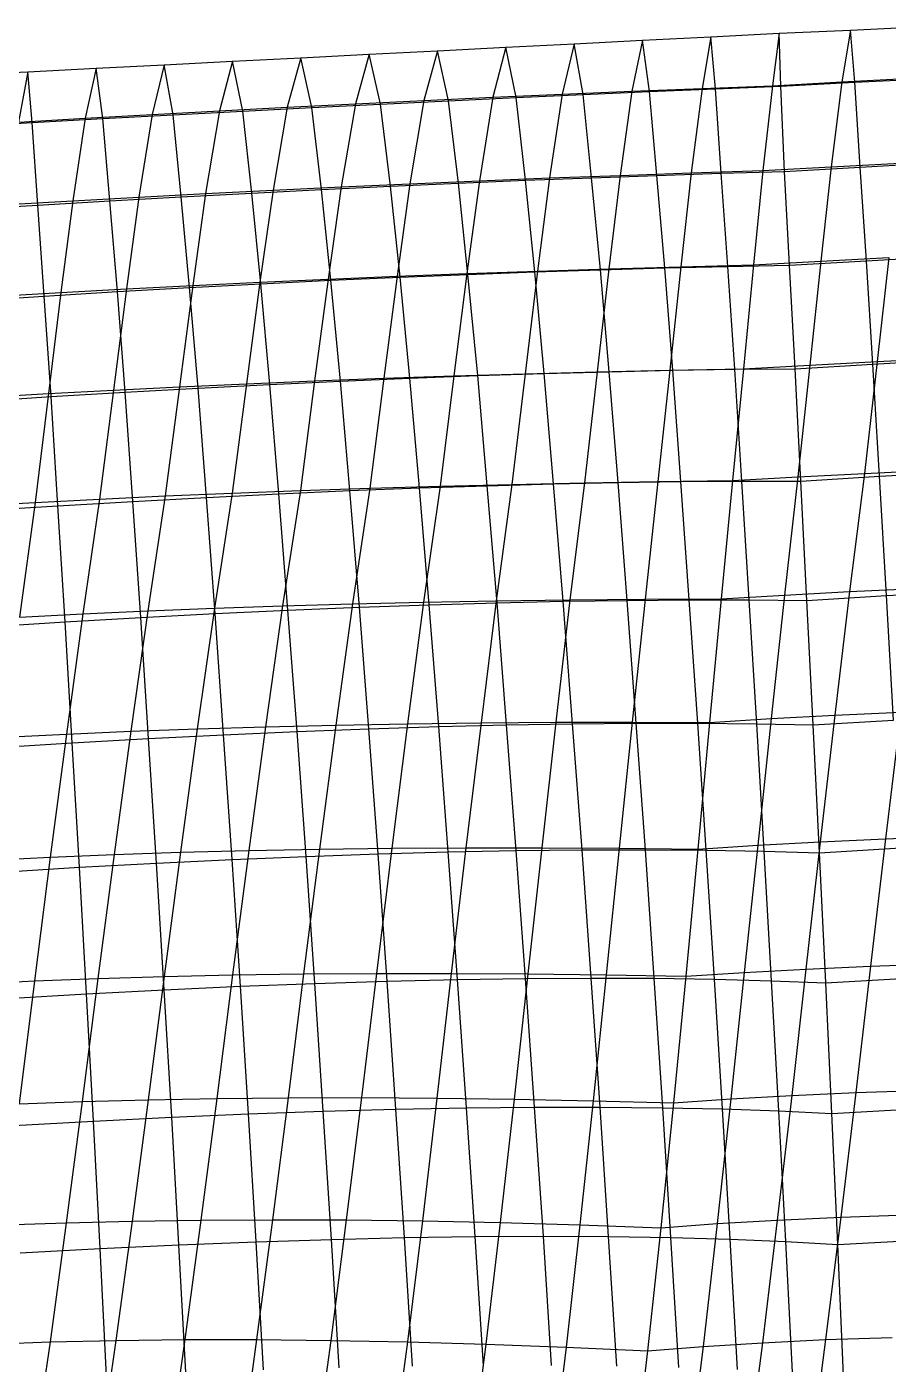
# Model space of a CAD drawing. Extents: x -429 to 429, y -1 to 209.
# Drawn here: x -286.93 to -267.84, y 173.99 to 203.62 of the extents above; entities that cross this region are included whole.
import ezdxf

# ---------------------------------------------------------------- set-up
doc = ezdxf.new("R2010")
doc.units = 0

msp = doc.modelspace()

# ---------------------------------------------------------------- linework, layer by layer
at = {"layer": 'default', "color": 5, "linetype": 'CONTINUOUS'}
for p, q in [((-270.256, 203.47, 75.144), (-268.67, 203.542, 74.194)), ((-268.67, 203.542, 74.194), (-268.862, 202.394, 73.97)), ((-268.67, 203.542, 74.194), (-267.084, 203.615, 73.244)), ((-276.31, 203.16, 79.182), (-274.797, 203.237, 78.172)), ((-274.797, 203.237, 78.172), (-275.061, 202.121, 77.846)), ((-274.797, 203.237, 78.172), (-273.283, 203.315, 77.163)), ((-273.283, 203.315, 77.163), (-273.516, 202.186, 76.883)), ((-273.283, 203.315, 77.163), (-271.77, 203.392, 76.154)), ((-271.77, 203.392, 76.154), (-271.963, 202.25, 75.934)), ((-271.77, 203.392, 76.154), (-270.256, 203.47, 75.144)), ((-270.256, 203.47, 75.144), (-270.402, 202.31, 74.999)), ((-270.256, 203.47, 75.144), (-270.402, 202.31, 74.999)), ((-282.363, 202.85, 83.219), (-280.85, 202.927, 82.209)), ((-280.85, 202.927, 82.209), (-281.154, 201.832, 81.833)), ((-280.85, 202.927, 82.209), (-279.337, 203.005, 81.2)), ((-279.337, 203.005, 81.2), (-279.644, 201.908, 80.816)), ((-279.337, 203.005, 81.2), (-277.823, 203.082, 80.191)), ((-277.823, 203.082, 80.191), (-278.125, 201.981, 79.812)), ((-277.823, 203.082, 80.191), (-276.31, 203.16, 79.182)), ((-276.31, 203.16, 79.182), (-276.597, 202.052, 78.822)), ((-286.903, 202.618, 86.246), (-285.39, 202.695, 85.237)), ((-285.39, 202.695, 85.237), (-285.631, 201.589, 84.966)), ((-285.39, 202.695, 85.237), (-283.877, 202.773, 84.228)), ((-283.877, 202.773, 84.228), (-284.148, 201.672, 83.908)), ((-283.877, 202.773, 84.228), (-282.363, 202.85, 83.219)), ((-282.363, 202.85, 83.219), (-282.656, 201.753, 82.864)), ((-288.417, 202.54, 87.256), (-286.903, 202.618, 86.246)), ((-286.903, 202.618, 86.246), (-287.105, 201.503, 86.036)), ((-270.402, 202.31, 74.999), (-268.862, 202.394, 73.97)), ((-268.862, 202.394, 73.97), (-269.101, 200.513, 73.726)), ((-268.862, 202.394, 73.97), (-267.313, 202.476, 72.955)), ((-278.125, 201.981, 79.812), (-276.597, 202.052, 78.822)), ((-276.597, 202.052, 78.822), (-276.897, 200.204, 78.495)), ((-276.597, 202.052, 78.822), (-275.061, 202.121, 77.846)), ((-275.061, 202.121, 77.846), (-275.345, 200.266, 77.538)), ((-275.061, 202.121, 77.846), (-273.516, 202.186, 76.883)), ((-273.516, 202.186, 76.883), (-273.78, 200.323, 76.604)), ((-273.516, 202.186, 76.883), (-271.963, 202.25, 75.934)), ((-271.963, 202.25, 75.934), (-272.202, 200.377, 75.692)), ((-271.963, 202.25, 75.934), (-270.402, 202.31, 74.999)), ((-270.402, 202.31, 74.999), (-270.612, 200.428, 74.803)), ((-270.402, 202.31, 74.999), (-270.612, 200.428, 74.803)), ((-284.148, 201.672, 83.908), (-282.656, 201.753, 82.864)), ((-282.656, 201.753, 82.864), (-282.963, 199.923, 82.545)), ((-282.656, 201.753, 82.864), (-281.154, 201.832, 81.833)), ((-281.154, 201.832, 81.833), (-281.468, 199.999, 81.5)), ((-281.154, 201.832, 81.833), (-279.644, 201.908, 80.816)), ((-279.644, 201.908, 80.816), (-279.959, 200.071, 80.476)), ((-279.644, 201.908, 80.816), (-278.125, 201.981, 79.812)), ((-278.125, 201.981, 79.812), (-278.435, 200.139, 79.475)), ((-287.105, 201.503, 86.036), (-285.631, 201.589, 84.966)), ((-285.631, 201.589, 84.966), (-285.907, 199.761, 84.699)), ((-285.631, 201.589, 84.966), (-284.148, 201.672, 83.908)), ((-284.148, 201.672, 83.908), (-284.443, 199.844, 83.611)), ((-269.101, 200.513, 73.726), (-267.576, 200.595, 72.671)), ((-276.897, 200.204, 78.495), (-275.345, 200.266, 77.538)), ((-275.345, 200.266, 77.538), (-275.61, 198.202, 77.274)), ((-275.345, 200.266, 77.538), (-273.78, 200.323, 76.604)), ((-273.78, 200.323, 76.604), (-274.029, 198.252, 76.362)), ((-273.78, 200.323, 76.604), (-272.202, 200.377, 75.692)), ((-272.202, 200.377, 75.692), (-272.432, 198.298, 75.479)), ((-272.202, 200.377, 75.692), (-270.612, 200.428, 74.803)), ((-270.612, 200.428, 74.803), (-270.819, 198.34, 74.627)), ((-270.612, 200.428, 74.803), (-270.819, 198.34, 74.627)), ((-270.612, 200.428, 74.803), (-269.101, 200.513, 73.726)), ((-269.101, 200.513, 73.726), (-269.332, 198.424, 73.512)), ((-282.963, 199.923, 82.545), (-281.468, 199.999, 81.5)), ((-281.468, 199.999, 81.5), (-281.758, 197.957, 81.216)), ((-281.468, 199.999, 81.5), (-279.959, 200.071, 80.476)), ((-279.959, 200.071, 80.476), (-280.248, 198.025, 80.187)), ((-279.959, 200.071, 80.476), (-278.435, 200.139, 79.475)), ((-278.435, 200.139, 79.475), (-278.72, 198.088, 79.187)), ((-278.435, 200.139, 79.475), (-276.897, 200.204, 78.495)), ((-276.897, 200.204, 78.495), (-277.174, 198.147, 78.216)), ((-287.356, 199.675, 85.808), (-285.907, 199.761, 84.699)), ((-285.907, 199.761, 84.699), (-286.169, 197.73, 84.469)), ((-285.907, 199.761, 84.699), (-284.443, 199.844, 83.611)), ((-284.443, 199.844, 83.611), (-284.718, 197.81, 83.357)), ((-284.443, 199.844, 83.611), (-282.963, 199.923, 82.545)), ((-282.963, 199.923, 82.545), (-283.248, 197.885, 82.273)), ((-269.332, 198.424, 73.512), (-267.824, 198.504, 72.425)), ((-267.824, 198.504, 72.425), (-268.085, 196.2, 72.176)), ((-277.174, 198.147, 78.216), (-275.61, 198.202, 77.274)), ((-275.61, 198.202, 77.274), (-275.885, 195.927, 77.01)), ((-275.61, 198.202, 77.274), (-274.029, 198.252, 76.362)), ((-274.029, 198.252, 76.362), (-274.29, 195.969, 76.116)), ((-274.029, 198.252, 76.362), (-272.432, 198.298, 75.479)), ((-272.432, 198.298, 75.479), (-272.676, 196.006, 75.259)), ((-272.432, 198.298, 75.479), (-270.819, 198.34, 74.627)), ((-270.819, 198.34, 74.627), (-271.044, 196.038, 74.438)), ((-270.819, 198.34, 74.627), (-271.044, 196.038, 74.438)), ((-270.819, 198.34, 74.627), (-269.332, 198.424, 73.512)), ((-269.332, 198.424, 73.512), (-269.577, 196.122, 73.29)), ((-284.718, 197.81, 83.357), (-283.248, 197.885, 82.273)), ((-283.248, 197.885, 82.273), (-283.542, 195.64, 82.004)), ((-283.248, 197.885, 82.273), (-281.758, 197.957, 81.216)), ((-281.758, 197.957, 81.216), (-282.055, 195.708, 80.936)), ((-281.758, 197.957, 81.216), (-280.248, 198.025, 80.187)), ((-280.248, 198.025, 80.187), (-280.546, 195.77, 79.903)), ((-280.248, 198.025, 80.187), (-278.72, 198.088, 79.187)), ((-278.72, 198.088, 79.187), (-279.013, 195.828, 78.904)), ((-278.72, 198.088, 79.187), (-277.174, 198.147, 78.216)), ((-277.174, 198.147, 78.216), (-277.459, 195.88, 77.939)), ((-287.598, 197.645, 85.608), (-286.169, 197.73, 84.469)), ((-286.169, 197.73, 84.469), (-286.443, 195.491, 84.237)), ((-286.169, 197.73, 84.469), (-284.718, 197.81, 83.357)), ((-284.718, 197.81, 83.357), (-285.005, 195.568, 83.104)), ((-271.044, 196.038, 74.438), (-269.577, 196.122, 73.29)), ((-269.577, 196.122, 73.29), (-269.842, 193.644, 73.053)), ((-269.577, 196.122, 73.29), (-268.085, 196.2, 72.176)), ((-268.085, 196.2, 72.176), (-268.366, 193.721, 71.91)), ((-268.085, 196.2, 72.176), (-266.569, 196.274, 71.095)), ((-280.546, 195.77, 79.903), (-279.013, 195.828, 78.904)), ((-279.013, 195.828, 78.904), (-279.327, 193.394, 78.603)), ((-279.013, 195.828, 78.904), (-277.459, 195.88, 77.939)), ((-277.459, 195.88, 77.939), (-277.765, 193.44, 77.645)), ((-277.459, 195.88, 77.939), (-275.885, 195.927, 77.01)), ((-275.885, 195.927, 77.01), (-276.179, 193.479, 76.728)), ((-275.885, 195.927, 77.01), (-274.29, 195.969, 76.116)), ((-274.29, 195.969, 76.116), (-274.57, 193.513, 75.854)), ((-274.29, 195.969, 76.116), (-272.676, 196.006, 75.259)), ((-272.676, 196.006, 75.259), (-272.939, 193.54, 75.022)), ((-272.676, 196.006, 75.259), (-271.044, 196.038, 74.438)), ((-271.044, 196.038, 74.438), (-271.288, 193.562, 74.234)), ((-271.044, 196.038, 74.438), (-271.288, 193.562, 74.234)), ((-286.443, 195.491, 84.237), (-285.005, 195.568, 83.104)), ((-285.005, 195.568, 83.104), (-285.312, 193.155, 82.835)), ((-285.005, 195.568, 83.104), (-283.542, 195.64, 82.004)), ((-283.542, 195.64, 82.004), (-283.857, 193.223, 81.719)), ((-283.542, 195.64, 82.004), (-282.055, 195.708, 80.936)), ((-282.055, 195.708, 80.936), (-282.374, 193.286, 80.64)), ((-282.055, 195.708, 80.936), (-280.546, 195.77, 79.903)), ((-280.546, 195.77, 79.903), (-280.863, 193.343, 79.602)), ((-287.856, 195.408, 85.402), (-286.443, 195.491, 84.237)), ((-286.443, 195.491, 84.237), (-286.738, 193.081, 83.99)), ((-268.366, 193.721, 71.91), (-266.861, 193.792, 70.807)), ((-277.765, 193.44, 77.645), (-276.179, 193.479, 76.728)), ((-276.179, 193.479, 76.728), (-276.525, 190.899, 76.364)), ((-276.179, 193.479, 76.728), (-274.57, 193.513, 75.854)), ((-274.57, 193.513, 75.854), (-274.889, 190.921, 75.529)), ((-274.57, 193.513, 75.854), (-272.939, 193.54, 75.022)), ((-272.939, 193.54, 75.022), (-273.226, 190.936, 74.75)), ((-272.939, 193.54, 75.022), (-271.288, 193.562, 74.234)), ((-271.288, 193.562, 74.234), (-271.539, 190.944, 74.027)), ((-271.288, 193.562, 74.234), (-271.539, 190.944, 74.027)), ((-271.288, 193.562, 74.234), (-269.842, 193.644, 73.053)), ((-269.842, 193.644, 73.053), (-270.137, 191.028, 72.783)), ((-269.842, 193.644, 73.053), (-268.366, 193.721, 71.91)), ((-268.366, 193.721, 71.91), (-268.695, 191.105, 71.586)), ((-286.738, 193.081, 83.99), (-285.312, 193.155, 82.835)), ((-285.312, 193.155, 82.835), (-285.683, 190.611, 82.491)), ((-285.312, 193.155, 82.835), (-283.857, 193.223, 81.719)), ((-283.857, 193.223, 81.719), (-284.244, 190.677, 81.343)), ((-283.857, 193.223, 81.719), (-282.374, 193.286, 80.64)), ((-282.374, 193.286, 80.64), (-282.768, 190.736, 80.244)), ((-282.374, 193.286, 80.64), (-280.863, 193.343, 79.602)), ((-280.863, 193.343, 79.602), (-281.256, 190.788, 79.195)), ((-280.863, 193.343, 79.602), (-279.327, 193.394, 78.603)), ((-279.327, 193.394, 78.603), (-279.711, 190.832, 78.198)), ((-279.327, 193.394, 78.603), (-277.765, 193.44, 77.645)), ((-277.765, 193.44, 77.645), (-278.133, 190.869, 77.254)), ((-288.134, 193.001, 85.181), (-286.738, 193.081, 83.99)), ((-286.738, 193.081, 83.99), (-287.084, 190.538, 83.687)), ((-270.137, 191.028, 72.783), (-268.695, 191.105, 71.586)), ((-268.695, 191.105, 71.586), (-269.018, 188.368, 71.281)), ((-268.695, 191.105, 71.586), (-267.214, 191.175, 70.439)), ((-282.768, 190.736, 80.244), (-281.256, 190.788, 79.195)), ((-281.256, 190.788, 79.195), (-281.633, 188.112, 78.822)), ((-281.256, 190.788, 79.195), (-279.711, 190.832, 78.198)), ((-279.711, 190.832, 78.198), (-280.079, 188.149, 77.826)), ((-279.711, 190.832, 78.198), (-278.133, 190.869, 77.254)), ((-278.133, 190.869, 77.254), (-278.487, 188.178, 76.893)), ((-278.133, 190.869, 77.254), (-276.525, 190.899, 76.364)), ((-276.525, 190.899, 76.364), (-276.86, 188.198, 76.024)), ((-276.525, 190.899, 76.364), (-274.889, 190.921, 75.529)), ((-274.889, 190.921, 75.529), (-275.201, 188.21, 75.222)), ((-274.889, 190.921, 75.529), (-273.226, 190.936, 74.75)), ((-273.226, 190.936, 74.75), (-273.512, 188.213, 74.487)), ((-273.226, 190.936, 74.75), (-271.539, 190.944, 74.027)), ((-271.539, 190.944, 74.027), (-271.796, 188.207, 73.82)), ((-271.539, 190.944, 74.027), (-271.796, 188.207, 73.82)), ((-271.539, 190.944, 74.027), (-270.137, 191.028, 72.783)), ((-270.137, 191.028, 72.783), (-270.432, 188.292, 72.523)), ((-287.084, 190.538, 83.687), (-285.683, 190.611, 82.491)), ((-285.683, 190.611, 82.491), (-286.044, 187.95, 82.171)), ((-285.683, 190.611, 82.491), (-284.244, 190.677, 81.343)), ((-284.244, 190.677, 81.343), (-284.618, 188.012, 80.996)), ((-284.244, 190.677, 81.343), (-282.768, 190.736, 80.244)), ((-282.768, 190.736, 80.244), (-283.147, 188.066, 79.879)), ((-269.018, 188.368, 71.281), (-267.557, 188.437, 70.097)), ((-267.557, 188.437, 70.097), (-267.898, 185.631, 69.765)), ((-283.147, 188.066, 79.879), (-281.633, 188.112, 78.822)), ((-281.633, 188.112, 78.822), (-282.004, 185.37, 78.461)), ((-281.633, 188.112, 78.822), (-280.079, 188.149, 77.826)), ((-280.079, 188.149, 77.826), (-280.442, 185.4, 77.465)), ((-280.079, 188.149, 77.826), (-278.487, 188.178, 76.893)), ((-278.487, 188.178, 76.893), (-278.837, 185.42, 76.542)), ((-278.487, 188.178, 76.893), (-276.86, 188.198, 76.024)), ((-276.86, 188.198, 76.024), (-277.193, 185.431, 75.693)), ((-276.86, 188.198, 76.024), (-275.201, 188.21, 75.222)), ((-275.201, 188.21, 75.222), (-275.512, 185.431, 74.92)), ((-275.201, 188.21, 75.222), (-273.512, 188.213, 74.487)), ((-273.512, 188.213, 74.487), (-273.8, 185.422, 74.225)), ((-273.512, 188.213, 74.487), (-271.796, 188.207, 73.82)), ((-271.796, 188.207, 73.82), (-272.058, 185.403, 73.609)), ((-271.796, 188.207, 73.82), (-272.058, 185.403, 73.609)), ((-271.796, 188.207, 73.82), (-270.432, 188.292, 72.523)), ((-270.432, 188.292, 72.523), (-270.73, 185.488, 72.265)), ((-270.432, 188.292, 72.523), (-269.018, 188.368, 71.281)), ((-269.018, 188.368, 71.281), (-269.342, 185.564, 70.982)), ((-287.423, 187.879, 83.403), (-286.044, 187.95, 82.171)), ((-286.044, 187.95, 82.171), (-286.403, 185.222, 81.861)), ((-286.044, 187.95, 82.171), (-284.618, 188.012, 80.996)), ((-284.618, 188.012, 80.996), (-284.988, 185.281, 80.661)), ((-284.618, 188.012, 80.996), (-283.147, 188.066, 79.879)), ((-283.147, 188.066, 79.879), (-283.52, 185.33, 79.527)), ((-272.058, 185.403, 73.609), (-270.73, 185.488, 72.265)), ((-270.73, 185.488, 72.265), (-271.026, 182.67, 72.008)), ((-270.73, 185.488, 72.265), (-269.342, 185.564, 70.982)), ((-269.342, 185.564, 70.982), (-269.661, 182.745, 70.691)), ((-269.342, 185.564, 70.982), (-267.898, 185.631, 69.765)), ((-267.898, 185.631, 69.765), (-268.231, 182.811, 69.445)), ((-267.898, 185.631, 69.765), (-266.401, 185.688, 68.615)), ((-287.763, 185.154, 83.124), (-286.403, 185.222, 81.861)), ((-286.403, 185.222, 81.861), (-286.753, 182.481, 81.563)), ((-286.403, 185.222, 81.861), (-284.988, 185.281, 80.661)), ((-284.988, 185.281, 80.661), (-285.347, 182.536, 80.341)), ((-284.988, 185.281, 80.661), (-283.52, 185.33, 79.527)), ((-283.52, 185.33, 79.527), (-283.883, 182.581, 79.192)), ((-283.52, 185.33, 79.527), (-282.004, 185.37, 78.461)), ((-282.004, 185.37, 78.461), (-282.364, 182.615, 78.118)), ((-282.004, 185.37, 78.461), (-280.442, 185.4, 77.465)), ((-280.442, 185.4, 77.465), (-280.794, 182.637, 77.122)), ((-280.442, 185.4, 77.465), (-278.837, 185.42, 76.542)), ((-278.837, 185.42, 76.542), (-279.177, 182.649, 76.206)), ((-278.837, 185.42, 76.542), (-277.193, 185.431, 75.693)), ((-277.193, 185.431, 75.693), (-277.518, 182.649, 75.374)), ((-277.193, 185.431, 75.693), (-275.512, 185.431, 74.92)), ((-275.512, 185.431, 74.92), (-275.819, 182.639, 74.626)), ((-275.512, 185.431, 74.92), (-273.8, 185.422, 74.225)), ((-273.8, 185.422, 74.225), (-274.087, 182.617, 73.964)), ((-273.8, 185.422, 74.225), (-272.058, 185.403, 73.609)), ((-272.058, 185.403, 73.609), (-272.325, 182.584, 73.392)), ((-272.058, 185.403, 73.609), (-272.325, 182.584, 73.392)), ((-269.661, 182.745, 70.691), (-268.231, 182.811, 69.445)), ((-268.231, 182.811, 69.445), (-268.557, 180.01, 69.134)), ((-268.231, 182.811, 69.445), (-266.742, 182.865, 68.272)), ((-288.097, 182.414, 82.854), (-286.753, 182.481, 81.563)), ((-286.753, 182.481, 81.563), (-287.096, 179.759, 81.273)), ((-286.753, 182.481, 81.563), (-285.347, 182.536, 80.341)), ((-285.347, 182.536, 80.341), (-285.696, 179.811, 80.034)), ((-285.347, 182.536, 80.341), (-283.883, 182.581, 79.192)), ((-283.883, 182.581, 79.192), (-284.234, 179.851, 78.872)), ((-283.883, 182.581, 79.192), (-282.364, 182.615, 78.118)), ((-282.364, 182.615, 78.118), (-282.712, 179.879, 77.791)), ((-282.364, 182.615, 78.118), (-280.794, 182.637, 77.122)), ((-280.794, 182.637, 77.122), (-281.135, 179.894, 76.794)), ((-280.794, 182.637, 77.122), (-279.177, 182.649, 76.206)), ((-279.177, 182.649, 76.206), (-279.508, 179.897, 75.885)), ((-279.177, 182.649, 76.206), (-277.518, 182.649, 75.374)), ((-277.518, 182.649, 75.374), (-277.836, 179.887, 75.064)), ((-277.518, 182.649, 75.374), (-275.819, 182.639, 74.626)), ((-275.819, 182.639, 74.626), (-276.124, 179.864, 74.336)), ((-275.819, 182.639, 74.626), (-274.087, 182.617, 73.964)), ((-274.087, 182.617, 73.964), (-274.376, 179.829, 73.703)), ((-274.087, 182.617, 73.964), (-272.325, 182.584, 73.392)), ((-272.325, 182.584, 73.392), (-272.597, 179.782, 73.165)), ((-272.325, 182.584, 73.392), (-272.597, 179.782, 73.165)), ((-272.325, 182.584, 73.392), (-271.026, 182.67, 72.008)), ((-271.026, 182.67, 72.008), (-271.323, 179.87, 71.749)), ((-271.026, 182.67, 72.008), (-269.661, 182.745, 70.691)), ((-269.661, 182.745, 70.691), (-269.975, 179.946, 70.404)), ((-285.696, 179.811, 80.034), (-284.234, 179.851, 78.872)), ((-284.234, 179.851, 78.872), (-284.59, 177.164, 78.541)), ((-284.234, 179.851, 78.872), (-282.712, 179.879, 77.791)), ((-282.712, 179.879, 77.791), (-283.065, 177.186, 77.453)), ((-282.712, 179.879, 77.791), (-281.135, 179.894, 76.794)), ((-281.135, 179.894, 76.794), (-281.481, 177.193, 76.456)), ((-281.135, 179.894, 76.794), (-279.508, 179.897, 75.885)), ((-279.508, 179.897, 75.885), (-279.845, 177.187, 75.551)), ((-279.508, 179.897, 75.885), (-277.836, 179.887, 75.064)), ((-277.836, 179.887, 75.064), (-278.16, 177.165, 74.743)), ((-277.836, 179.887, 75.064), (-276.124, 179.864, 74.336)), ((-276.124, 179.864, 74.336), (-276.434, 177.13, 74.034)), ((-276.124, 179.864, 74.336), (-274.376, 179.829, 73.703)), ((-274.376, 179.829, 73.703), (-274.671, 177.08, 73.427)), ((-274.376, 179.829, 73.703), (-272.597, 179.782, 73.165)), ((-272.597, 179.782, 73.165), (-271.323, 179.87, 71.749)), ((-271.323, 179.87, 71.749), (-271.626, 177.108, 71.477)), ((-271.323, 179.87, 71.749), (-269.975, 179.946, 70.404)), ((-269.975, 179.946, 70.404), (-270.295, 177.186, 70.105)), ((-269.975, 179.946, 70.404), (-268.557, 180.01, 69.134)), ((-268.557, 180.01, 69.134), (-268.888, 177.251, 68.812)), ((-268.557, 180.01, 69.134), (-267.074, 180.062, 67.943)), ((-287.096, 179.759, 81.273), (-285.696, 179.811, 80.034)), ((-285.696, 179.811, 80.034), (-286.051, 177.127, 79.716)), ((-272.597, 179.782, 73.165), (-272.877, 177.015, 72.923)), ((-272.597, 179.782, 73.165), (-272.877, 177.015, 72.923)), ((-286.051, 177.127, 79.716), (-284.59, 177.164, 78.541)), ((-284.59, 177.164, 78.541), (-284.949, 174.521, 78.202)), ((-284.59, 177.164, 78.541), (-283.065, 177.186, 77.453)), ((-283.065, 177.186, 77.453), (-283.421, 174.537, 77.107)), ((-283.065, 177.186, 77.453), (-281.481, 177.193, 76.456)), ((-281.481, 177.193, 76.456), (-281.832, 174.537, 76.108)), ((-281.481, 177.193, 76.456), (-279.845, 177.187, 75.551)), ((-279.845, 177.187, 75.551), (-280.186, 174.52, 75.208)), ((-279.845, 177.187, 75.551), (-278.16, 177.165, 74.743)), ((-278.16, 177.165, 74.743), (-278.49, 174.487, 74.41)), ((-278.16, 177.165, 74.743), (-276.434, 177.13, 74.034)), ((-271.626, 177.108, 71.477), (-270.295, 177.186, 70.105)), ((-270.295, 177.186, 70.105), (-270.622, 174.469, 69.79)), ((-270.295, 177.186, 70.105), (-268.888, 177.251, 68.812)), ((-268.888, 177.251, 68.812), (-269.225, 174.536, 68.476)), ((-268.888, 177.251, 68.812), (-267.411, 177.302, 67.602)), ((-287.444, 177.077, 80.972), (-286.051, 177.127, 79.716)), ((-286.051, 177.127, 79.716), (-286.41, 174.487, 79.387)), ((-276.434, 177.13, 74.034), (-276.752, 174.437, 73.718)), ((-276.434, 177.13, 74.034), (-274.671, 177.08, 73.427)), ((-274.671, 177.08, 73.427), (-274.976, 174.37, 73.133)), ((-274.671, 177.08, 73.427), (-272.877, 177.015, 72.923)), ((-272.877, 177.015, 72.923), (-273.17, 174.288, 72.659)), ((-272.877, 177.015, 72.923), (-273.17, 174.288, 72.659)), ((-272.877, 177.015, 72.923), (-271.626, 177.108, 71.477)), ((-271.626, 177.108, 71.477), (-271.939, 174.386, 71.186)), ((-287.797, 174.438, 80.66), (-286.41, 174.487, 79.387)), ((-286.41, 174.487, 79.387), (-286.788, 171.875, 79.03)), ((-286.41, 174.487, 79.387), (-284.949, 174.521, 78.202)), ((-284.949, 174.521, 78.202), (-285.328, 171.906, 77.833)), ((-284.949, 174.521, 78.202), (-283.421, 174.537, 77.107)), ((-283.421, 174.537, 77.107), (-283.796, 171.917, 76.732)), ((-283.421, 174.537, 77.107), (-281.832, 174.537, 76.108)), ((-281.832, 174.537, 76.108), (-282.2, 171.909, 75.731)), ((-281.832, 174.537, 76.108), (-280.186, 174.52, 75.208)), ((-280.186, 174.52, 75.208), (-280.545, 171.882, 74.835)), ((-280.186, 174.52, 75.208), (-278.49, 174.487, 74.41)), ((-278.49, 174.487, 74.41), (-278.839, 171.835, 74.047)), ((-278.49, 174.487, 74.41), (-276.752, 174.437, 73.718)), ((-270.622, 174.469, 69.79), (-269.225, 174.536, 68.476)), ((-269.225, 174.536, 68.476), (-269.58, 171.849, 68.111)), ((-269.225, 174.536, 68.476), (-267.752, 174.587, 67.25)), ((-276.752, 174.437, 73.718), (-277.088, 171.77, 73.371)), ((-276.752, 174.437, 73.718), (-274.976, 174.37, 73.133)), ((-274.976, 174.37, 73.133), (-275.299, 171.685, 72.809)), ((-274.976, 174.37, 73.133), (-273.17, 174.288, 72.659)), ((-273.17, 174.288, 72.659), (-273.481, 171.582, 72.363)), ((-273.17, 174.288, 72.659), (-273.481, 171.582, 72.363)), ((-273.17, 174.288, 72.659), (-271.939, 174.386, 71.186)), ((-271.939, 174.386, 71.186), (-272.271, 171.69, 70.864)), ((-271.939, 174.386, 71.186), (-270.622, 174.469, 69.79)), ((-270.622, 174.469, 69.79), (-270.968, 171.778, 69.444))]:
    msp.add_line(p, q, dxfattribs=at)
at = {"layer": 'default', "color": 3, "linetype": 'CONTINUOUS'}
for p, q in [((-270.256, 203.47, 75.144), (-268.67, 203.542, 74.194)), ((-268.67, 203.542, 74.194), (-267.084, 203.615, 73.244)), ((-268.574, 202.386, 74.443), (-268.67, 203.542, 74.194)), ((-276.31, 203.16, 79.182), (-274.797, 203.237, 78.172)), ((-274.797, 203.237, 78.172), (-273.283, 203.315, 77.163)), ((-274.596, 202.115, 78.553), (-274.797, 203.237, 78.172)), ((-273.283, 203.315, 77.163), (-271.77, 203.392, 76.154)), ((-273.124, 202.179, 77.483), (-273.283, 203.315, 77.163)), ((-271.77, 203.392, 76.154), (-270.256, 203.47, 75.144)), ((-271.666, 202.241, 76.395), (-271.77, 203.392, 76.154)), ((-270.22, 202.3, 75.29), (-270.256, 203.47, 75.144)), ((-270.22, 202.3, 75.29), (-270.256, 203.47, 75.144)), ((-282.363, 202.85, 83.219), (-280.85, 202.927, 82.209)), ((-280.85, 202.927, 82.209), (-279.337, 203.005, 81.2)), ((-280.606, 201.827, 82.662), (-280.85, 202.927, 82.209)), ((-279.337, 203.005, 81.2), (-277.823, 203.082, 80.191)), ((-279.085, 201.903, 81.661), (-279.337, 203.005, 81.2)), ((-277.823, 203.082, 80.191), (-276.31, 203.16, 79.182)), ((-277.577, 201.976, 80.643), (-277.823, 203.082, 80.191)), ((-276.08, 202.047, 79.607), (-276.31, 203.16, 79.182)), ((-286.903, 202.618, 86.246), (-285.39, 202.695, 85.237)), ((-285.39, 202.695, 85.237), (-283.877, 202.773, 84.228)), ((-285.236, 201.581, 85.556), (-285.39, 202.695, 85.237)), ((-283.877, 202.773, 84.228), (-282.363, 202.85, 83.219)), ((-283.682, 201.666, 84.609), (-283.877, 202.773, 84.228)), ((-282.138, 201.748, 83.645), (-282.363, 202.85, 83.219)), ((-288.417, 202.54, 87.256), (-286.903, 202.618, 86.246)), ((-286.802, 201.493, 86.484), (-286.903, 202.618, 86.246)), ((-270.22, 202.3, 75.29), (-268.574, 202.386, 74.443)), ((-268.574, 202.386, 74.443), (-266.939, 202.47, 73.578)), ((-268.457, 200.507, 74.781), (-268.574, 202.386, 74.443)), ((-277.577, 201.976, 80.643), (-276.08, 202.047, 79.607)), ((-276.08, 202.047, 79.607), (-274.596, 202.115, 78.553)), ((-275.875, 200.214, 80.046), (-276.08, 202.047, 79.607)), ((-274.596, 202.115, 78.553), (-273.124, 202.179, 77.483)), ((-274.409, 200.272, 78.966), (-274.596, 202.115, 78.553)), ((-273.124, 202.179, 77.483), (-271.666, 202.241, 76.395)), ((-272.963, 200.323, 77.858), (-273.124, 202.179, 77.483)), ((-271.666, 202.241, 76.395), (-270.22, 202.3, 75.29)), ((-271.539, 200.37, 76.723), (-271.666, 202.241, 76.395)), ((-270.137, 200.411, 75.561), (-270.22, 202.3, 75.29)), ((-270.137, 200.411, 75.561), (-270.22, 202.3, 75.29)), ((-283.682, 201.666, 84.609), (-282.138, 201.748, 83.645)), ((-282.138, 201.748, 83.645), (-280.606, 201.827, 82.662)), ((-281.939, 199.932, 84.084), (-282.138, 201.748, 83.645)), ((-280.606, 201.827, 82.662), (-279.085, 201.903, 81.661)), ((-280.395, 200.011, 83.118), (-280.606, 201.827, 82.662)), ((-279.085, 201.903, 81.661), (-277.577, 201.976, 80.643)), ((-278.869, 200.084, 82.123), (-279.085, 201.903, 81.661)), ((-277.362, 200.152, 81.098), (-277.577, 201.976, 80.643)), ((-288.379, 201.403, 87.394), (-286.802, 201.493, 86.484)), ((-286.802, 201.493, 86.484), (-285.236, 201.581, 85.556)), ((-286.68, 199.666, 86.806), (-286.802, 201.493, 86.484)), ((-285.236, 201.581, 85.556), (-283.682, 201.666, 84.609)), ((-285.083, 199.76, 85.929), (-285.236, 201.581, 85.556)), ((-283.502, 199.849, 85.021), (-283.682, 201.666, 84.609)), ((-268.457, 200.507, 74.781), (-266.792, 200.598, 73.969)), ((-275.875, 200.214, 80.046), (-274.409, 200.272, 78.966)), ((-274.409, 200.272, 78.966), (-272.963, 200.323, 77.858)), ((-274.215, 198.233, 79.405), (-274.409, 200.272, 78.966)), ((-272.963, 200.323, 77.858), (-271.539, 200.37, 76.723)), ((-272.789, 198.273, 78.269), (-272.963, 200.323, 77.858)), ((-271.539, 200.37, 76.723), (-270.137, 200.411, 75.561)), ((-271.392, 198.306, 77.099), (-271.539, 200.37, 76.723)), ((-270.137, 200.411, 75.561), (-268.457, 200.507, 74.781)), ((-270.024, 198.332, 75.895), (-270.137, 200.411, 75.561)), ((-270.024, 198.332, 75.895), (-270.137, 200.411, 75.561)), ((-268.32, 198.434, 75.166), (-268.457, 200.507, 74.781)), ((-281.939, 199.932, 84.084), (-280.395, 200.011, 83.118)), ((-280.395, 200.011, 83.118), (-278.869, 200.084, 82.123)), ((-280.185, 197.999, 83.59), (-280.395, 200.011, 83.118)), ((-278.869, 200.084, 82.123), (-277.362, 200.152, 81.098)), ((-278.654, 198.068, 82.599), (-278.869, 200.084, 82.123)), ((-277.362, 200.152, 81.098), (-275.875, 200.214, 80.046)), ((-277.149, 198.13, 81.57), (-277.362, 200.152, 81.098)), ((-275.669, 198.185, 80.505), (-275.875, 200.214, 80.046)), ((-288.294, 199.567, 87.653), (-286.68, 199.666, 86.806)), ((-286.68, 199.666, 86.806), (-285.083, 199.76, 85.929)), ((-286.537, 197.65, 87.172), (-286.68, 199.666, 86.806)), ((-285.083, 199.76, 85.929), (-283.502, 199.849, 85.021)), ((-284.917, 197.748, 86.335), (-285.083, 199.76, 85.929)), ((-283.502, 199.849, 85.021), (-281.939, 199.932, 84.084)), ((-283.317, 197.838, 85.459), (-283.502, 199.849, 85.021)), ((-281.74, 197.922, 84.543), (-281.939, 199.932, 84.084)), ((-268.32, 198.434, 75.166), (-266.633, 198.529, 74.396)), ((-277.149, 198.13, 81.57), (-275.669, 198.185, 80.505)), ((-275.669, 198.185, 80.505), (-274.215, 198.233, 79.405)), ((-275.46, 195.936, 80.982), (-275.669, 198.185, 80.505)), ((-274.215, 198.233, 79.405), (-272.789, 198.273, 78.269)), ((-274.018, 195.975, 79.863), (-274.215, 198.233, 79.405)), ((-272.789, 198.273, 78.269), (-271.392, 198.306, 77.099)), ((-272.611, 196.006, 78.702), (-272.789, 198.273, 78.269)), ((-271.392, 198.306, 77.099), (-270.024, 198.332, 75.895)), ((-271.238, 196.028, 77.5), (-271.392, 198.306, 77.099)), ((-270.024, 198.332, 75.895), (-268.32, 198.434, 75.166)), ((-269.902, 196.041, 76.259), (-270.024, 198.332, 75.895)), ((-269.902, 196.041, 76.259), (-270.024, 198.332, 75.895)), ((-268.176, 196.145, 75.577), (-268.32, 198.434, 75.166)), ((-283.317, 197.838, 85.459), (-281.74, 197.922, 84.543)), ((-281.74, 197.922, 84.543), (-280.185, 197.999, 83.59)), ((-281.539, 195.694, 85.02), (-281.74, 197.922, 84.543)), ((-280.185, 197.999, 83.59), (-278.654, 198.068, 82.599)), ((-279.975, 195.767, 84.078), (-280.185, 197.999, 83.59)), ((-278.654, 198.068, 82.599), (-277.149, 198.13, 81.57)), ((-278.439, 195.832, 83.09), (-278.654, 198.068, 82.599)), ((-276.934, 195.889, 82.058), (-277.149, 198.13, 81.57)), ((-288.177, 197.545, 87.969), (-286.537, 197.65, 87.172)), ((-286.537, 197.65, 87.172), (-284.917, 197.748, 86.335)), ((-286.387, 195.424, 87.564), (-286.537, 197.65, 87.172)), ((-284.917, 197.748, 86.335), (-283.317, 197.838, 85.459)), ((-284.746, 195.522, 86.763), (-284.917, 197.748, 86.335)), ((-283.13, 195.612, 85.915), (-283.317, 197.838, 85.459)), ((-269.902, 196.041, 76.259), (-268.176, 196.145, 75.577)), ((-268.176, 196.145, 75.577), (-266.471, 196.242, 74.845)), ((-268.03, 193.658, 76.007), (-268.176, 196.145, 75.577)), ((-279.975, 195.767, 84.078), (-278.439, 195.832, 83.09)), ((-278.439, 195.832, 83.09), (-276.934, 195.889, 82.058)), ((-278.226, 193.4, 83.592), (-278.439, 195.832, 83.09)), ((-276.934, 195.889, 82.058), (-275.46, 195.936, 80.982)), ((-276.721, 193.45, 82.556), (-276.934, 195.889, 82.058)), ((-275.46, 195.936, 80.982), (-274.018, 195.975, 79.863)), ((-275.252, 193.49, 81.469), (-275.46, 195.936, 80.982)), ((-274.018, 195.975, 79.863), (-272.611, 196.006, 78.702)), ((-273.821, 193.521, 80.334), (-274.018, 195.975, 79.863)), ((-272.611, 196.006, 78.702), (-271.238, 196.028, 77.5)), ((-272.43, 193.541, 79.15), (-272.611, 196.006, 78.702)), ((-271.238, 196.028, 77.5), (-269.902, 196.041, 76.259)), ((-271.081, 193.551, 77.92), (-271.238, 196.028, 77.5)), ((-269.775, 193.552, 76.644), (-269.902, 196.041, 76.259)), ((-269.775, 193.552, 76.644), (-269.902, 196.041, 76.259)), ((-286.387, 195.424, 87.564), (-284.746, 195.522, 86.763)), ((-284.746, 195.522, 86.763), (-283.13, 195.612, 85.915)), ((-284.576, 193.103, 87.207), (-284.746, 195.522, 86.763)), ((-283.13, 195.612, 85.915), (-281.539, 195.694, 85.02)), ((-282.943, 193.192, 86.385), (-283.13, 195.612, 85.915)), ((-281.539, 195.694, 85.02), (-279.975, 195.767, 84.078)), ((-281.339, 193.271, 85.507), (-281.539, 195.694, 85.02)), ((-279.766, 193.34, 84.576), (-279.975, 195.767, 84.078)), ((-288.051, 195.317, 88.315), (-286.387, 195.424, 87.564)), ((-286.236, 193.005, 87.973), (-286.387, 195.424, 87.564)), ((-268.03, 193.658, 76.007), (-266.307, 193.755, 75.311)), ((-278.226, 193.4, 83.592), (-276.721, 193.45, 82.556)), ((-276.721, 193.45, 82.556), (-275.252, 193.49, 81.469)), ((-276.505, 190.857, 83.071), (-276.721, 193.45, 82.556)), ((-275.252, 193.49, 81.469), (-273.821, 193.521, 80.334)), ((-275.04, 190.89, 81.974), (-275.252, 193.49, 81.469)), ((-273.821, 193.521, 80.334), (-272.43, 193.541, 79.15)), ((-273.62, 190.911, 80.823), (-273.821, 193.521, 80.334)), ((-272.43, 193.541, 79.15), (-271.081, 193.551, 77.92)), ((-272.245, 190.921, 79.618), (-272.43, 193.541, 79.15)), ((-271.081, 193.551, 77.92), (-269.775, 193.552, 76.644)), ((-270.918, 190.92, 78.361), (-271.081, 193.551, 77.92)), ((-269.775, 193.552, 76.644), (-268.03, 193.658, 76.007)), ((-269.64, 190.908, 77.055), (-269.775, 193.552, 76.644)), ((-269.64, 190.908, 77.055), (-269.775, 193.552, 76.644)), ((-267.878, 191.015, 76.46), (-268.03, 193.658, 76.007)), ((-284.576, 193.103, 87.207), (-282.943, 193.192, 86.385)), ((-282.943, 193.192, 86.385), (-281.339, 193.271, 85.507)), ((-282.752, 190.618, 86.872), (-282.943, 193.192, 86.385)), ((-281.339, 193.271, 85.507), (-279.766, 193.34, 84.576)), ((-281.137, 190.694, 86.013), (-281.339, 193.271, 85.507)), ((-279.766, 193.34, 84.576), (-278.226, 193.4, 83.592)), ((-279.555, 190.76, 85.091), (-279.766, 193.34, 84.576)), ((-278.01, 190.814, 84.11), (-278.226, 193.4, 83.592)), ((-287.921, 192.898, 88.681), (-286.236, 193.005, 87.973)), ((-286.236, 193.005, 87.973), (-284.576, 193.103, 87.207)), ((-286.077, 190.434, 88.403), (-286.236, 193.005, 87.973)), ((-284.4, 190.531, 87.67), (-284.576, 193.103, 87.207)), ((-267.878, 191.015, 76.46), (-266.139, 191.112, 75.797)), ((-279.555, 190.76, 85.091), (-278.01, 190.814, 84.11)), ((-278.01, 190.814, 84.11), (-276.505, 190.857, 83.071)), ((-277.798, 188.115, 84.632), (-278.01, 190.814, 84.11)), ((-276.505, 190.857, 83.071), (-275.04, 190.89, 81.974)), ((-276.292, 188.152, 83.59), (-276.505, 190.857, 83.071)), ((-275.04, 190.89, 81.974), (-273.62, 190.911, 80.823)), ((-274.831, 188.176, 82.485), (-275.04, 190.89, 81.974)), ((-273.62, 190.911, 80.823), (-272.245, 190.921, 79.618)), ((-273.42, 188.188, 81.319), (-273.62, 190.911, 80.823)), ((-272.245, 190.921, 79.618), (-270.918, 190.92, 78.361)), ((-272.059, 188.189, 80.095), (-272.245, 190.921, 79.618)), ((-270.918, 190.92, 78.361), (-269.64, 190.908, 77.055)), ((-270.752, 188.177, 78.815), (-270.918, 190.92, 78.361)), ((-269.64, 190.908, 77.055), (-267.878, 191.015, 76.46)), ((-269.501, 188.152, 77.481), (-269.64, 190.908, 77.055)), ((-269.501, 188.152, 77.481), (-269.64, 190.908, 77.055)), ((-267.723, 188.26, 76.924), (-267.878, 191.015, 76.46)), ((-286.077, 190.434, 88.403), (-284.4, 190.531, 87.67)), ((-284.4, 190.531, 87.67), (-282.752, 190.618, 86.872)), ((-284.224, 187.85, 88.141), (-284.4, 190.531, 87.67)), ((-282.752, 190.618, 86.872), (-281.137, 190.694, 86.013)), ((-282.563, 187.934, 87.367), (-282.752, 190.618, 86.872)), ((-281.137, 190.694, 86.013), (-279.555, 190.76, 85.091)), ((-280.936, 188.006, 86.523), (-281.137, 190.694, 86.013)), ((-279.347, 188.067, 85.611), (-279.555, 190.76, 85.091)), ((-287.782, 190.326, 89.072), (-286.077, 190.434, 88.403)), ((-285.917, 187.754, 88.845), (-286.077, 190.434, 88.403)), ((-279.347, 188.067, 85.611), (-277.798, 188.115, 84.632)), ((-277.798, 188.115, 84.632), (-276.292, 188.152, 83.59)), ((-277.586, 185.338, 85.159), (-277.798, 188.115, 84.632)), ((-276.292, 188.152, 83.59), (-274.831, 188.176, 82.485)), ((-276.079, 185.367, 84.113), (-276.292, 188.152, 83.59)), ((-274.831, 188.176, 82.485), (-273.42, 188.188, 81.319)), ((-274.622, 185.384, 82.999), (-274.831, 188.176, 82.485)), ((-273.42, 188.188, 81.319), (-272.059, 188.189, 80.095)), ((-273.219, 185.387, 81.819), (-273.42, 188.188, 81.319)), ((-272.059, 188.189, 80.095), (-270.752, 188.177, 78.815)), ((-271.873, 185.378, 80.577), (-272.059, 188.189, 80.095)), ((-270.752, 188.177, 78.815), (-269.501, 188.152, 77.481)), ((-270.586, 185.355, 79.274), (-270.752, 188.177, 78.815)), ((-269.501, 188.152, 77.481), (-267.723, 188.26, 76.924)), ((-269.361, 185.319, 77.913), (-269.501, 188.152, 77.481)), ((-269.361, 185.319, 77.913), (-269.501, 188.152, 77.481)), ((-285.917, 187.754, 88.845), (-284.224, 187.85, 88.141)), ((-284.224, 187.85, 88.141), (-282.563, 187.934, 87.367)), ((-284.049, 185.091, 88.618), (-284.224, 187.85, 88.141)), ((-282.563, 187.934, 87.367), (-280.936, 188.006, 86.523)), ((-282.375, 185.172, 87.866), (-282.563, 187.934, 87.367)), ((-280.936, 188.006, 86.523), (-279.347, 188.067, 85.611)), ((-280.737, 185.24, 87.037), (-280.936, 188.006, 86.523)), ((-279.14, 185.295, 86.134), (-279.347, 188.067, 85.611)), ((-287.638, 187.647, 89.476), (-285.917, 187.754, 88.845)), ((-285.757, 184.998, 89.293), (-285.917, 187.754, 88.845)), ((-284.049, 185.091, 88.618), (-282.375, 185.172, 87.866)), ((-282.375, 185.172, 87.866), (-280.737, 185.24, 87.037)), ((-282.19, 182.364, 88.363), (-282.375, 185.172, 87.866)), ((-280.737, 185.24, 87.037), (-279.14, 185.295, 86.134)), ((-280.542, 182.428, 87.549), (-280.737, 185.24, 87.037)), ((-279.14, 185.295, 86.134), (-277.586, 185.338, 85.159)), ((-278.937, 182.477, 86.655), (-279.14, 185.295, 86.134)), ((-277.586, 185.338, 85.159), (-276.079, 185.367, 84.113)), ((-277.378, 182.514, 85.682), (-277.586, 185.338, 85.159)), ((-276.079, 185.367, 84.113), (-274.622, 185.384, 82.999)), ((-275.871, 182.536, 84.633), (-276.079, 185.367, 84.113)), ((-274.622, 185.384, 82.999), (-273.219, 185.387, 81.819)), ((-274.417, 182.545, 83.511), (-274.622, 185.384, 82.999)), ((-273.219, 185.387, 81.819), (-271.873, 185.378, 80.577)), ((-273.022, 182.539, 82.318), (-273.219, 185.387, 81.819)), ((-271.873, 185.378, 80.577), (-270.586, 185.355, 79.274)), ((-271.689, 182.52, 81.058), (-271.873, 185.378, 80.577)), ((-270.586, 185.355, 79.274), (-269.361, 185.319, 77.913)), ((-270.421, 182.487, 79.734), (-270.586, 185.355, 79.274)), ((-269.361, 185.319, 77.913), (-267.569, 185.426, 77.394)), ((-269.221, 182.441, 78.349), (-269.361, 185.319, 77.913)), ((-269.221, 182.441, 78.349), (-269.361, 185.319, 77.913)), ((-287.493, 184.893, 89.888), (-285.757, 184.998, 89.293)), ((-285.757, 184.998, 89.293), (-284.049, 185.091, 88.618)), ((-285.598, 182.197, 89.741), (-285.757, 184.998, 89.293)), ((-283.877, 182.287, 89.095), (-284.049, 185.091, 88.618)), ((-278.937, 182.477, 86.655), (-277.378, 182.514, 85.682)), ((-277.378, 182.514, 85.682), (-275.871, 182.536, 84.633)), ((-277.181, 179.67, 86.192), (-277.378, 182.514, 85.682)), ((-275.871, 182.536, 84.633), (-274.417, 182.545, 83.511)), ((-275.672, 179.685, 85.14), (-275.871, 182.536, 84.633)), ((-274.417, 182.545, 83.511), (-273.022, 182.539, 82.318)), ((-274.222, 179.686, 84.011), (-274.417, 182.545, 83.511)), ((-273.022, 182.539, 82.318), (-271.689, 182.52, 81.058)), ((-272.834, 179.672, 82.806), (-273.022, 182.539, 82.318)), ((-271.689, 182.52, 81.058), (-270.421, 182.487, 79.734)), ((-271.512, 179.645, 81.531), (-271.689, 182.52, 81.058)), ((-270.421, 182.487, 79.734), (-269.221, 182.441, 78.349)), ((-270.261, 179.602, 80.188), (-270.421, 182.487, 79.734)), ((-269.221, 182.441, 78.349), (-267.416, 182.546, 77.865)), ((-287.349, 182.094, 90.302), (-285.598, 182.197, 89.741)), ((-285.598, 182.197, 89.741), (-283.877, 182.287, 89.095)), ((-285.444, 179.379, 90.184), (-285.598, 182.197, 89.741)), ((-283.877, 182.287, 89.095), (-282.19, 182.364, 88.363)), ((-283.711, 179.465, 89.562), (-283.877, 182.287, 89.095)), ((-282.19, 182.364, 88.363), (-280.542, 182.428, 87.549)), ((-282.014, 179.537, 88.85), (-282.19, 182.364, 88.363)), ((-280.542, 182.428, 87.549), (-278.937, 182.477, 86.655)), ((-280.356, 179.596, 88.049), (-280.542, 182.428, 87.549)), ((-278.744, 179.64, 87.162), (-278.937, 182.477, 86.655)), ((-269.084, 179.546, 78.782), (-269.221, 182.441, 78.349)), ((-269.084, 179.546, 78.782), (-269.221, 182.441, 78.349)), ((-283.711, 179.465, 89.562), (-282.014, 179.537, 88.85)), ((-282.014, 179.537, 88.85), (-280.356, 179.596, 88.049)), ((-281.843, 176.705, 89.328), (-282.014, 179.537, 88.85)), ((-280.356, 179.596, 88.049), (-278.744, 179.64, 87.162)), ((-280.176, 176.758, 88.541), (-280.356, 179.596, 88.049)), ((-278.744, 179.64, 87.162), (-277.181, 179.67, 86.192)), ((-278.557, 176.796, 87.661), (-278.744, 179.64, 87.162)), ((-277.181, 179.67, 86.192), (-275.672, 179.685, 85.14)), ((-276.989, 176.819, 86.693), (-277.181, 179.67, 86.192)), ((-275.672, 179.685, 85.14), (-274.222, 179.686, 84.011)), ((-275.479, 176.828, 85.638), (-275.672, 179.685, 85.14)), ((-274.222, 179.686, 84.011), (-272.834, 179.672, 82.806)), ((-274.032, 176.821, 84.501), (-274.222, 179.686, 84.011)), ((-272.834, 179.672, 82.806), (-271.512, 179.645, 81.531)), ((-272.651, 176.8, 83.286), (-272.834, 179.672, 82.806)), ((-271.512, 179.645, 81.531), (-270.261, 179.602, 80.188)), ((-271.341, 176.763, 81.995), (-271.512, 179.645, 81.531)), ((-270.261, 179.602, 80.188), (-269.084, 179.546, 78.782)), ((-270.107, 176.712, 80.633), (-270.261, 179.602, 80.188)), ((-269.084, 179.546, 78.782), (-267.268, 179.648, 78.33)), ((-268.952, 176.647, 79.205), (-269.084, 179.546, 78.782)), ((-268.952, 176.647, 79.205), (-269.084, 179.546, 78.782)), ((-287.208, 179.279, 90.713), (-285.444, 179.379, 90.184)), ((-285.444, 179.379, 90.184), (-283.711, 179.465, 89.562)), ((-285.297, 176.556, 90.618), (-285.444, 179.379, 90.184)), ((-283.552, 176.638, 90.021), (-283.711, 179.465, 89.562)), ((-285.297, 176.556, 90.618), (-283.552, 176.638, 90.021)), ((-283.552, 176.638, 90.021), (-281.843, 176.705, 89.328)), ((-283.4, 173.806, 90.469), (-283.552, 176.638, 90.021)), ((-281.843, 176.705, 89.328), (-280.176, 176.758, 88.541)), ((-281.681, 173.868, 89.794), (-281.843, 176.705, 89.328)), ((-280.176, 176.758, 88.541), (-278.557, 176.796, 87.661)), ((-280.005, 173.915, 89.019), (-280.176, 176.758, 88.541)), ((-278.557, 176.796, 87.661), (-276.989, 176.819, 86.693)), ((-278.379, 173.947, 88.147), (-278.557, 176.796, 87.661)), ((-276.989, 176.819, 86.693), (-275.479, 176.828, 85.638)), ((-276.807, 173.963, 87.18), (-276.989, 176.819, 86.693)), ((-275.479, 176.828, 85.638), (-274.032, 176.821, 84.501)), ((-275.296, 173.965, 86.123), (-275.479, 176.828, 85.638)), ((-274.032, 176.821, 84.501), (-272.651, 176.8, 83.286)), ((-273.85, 173.951, 84.979), (-274.032, 176.821, 84.501)), ((-272.651, 176.8, 83.286), (-271.341, 176.763, 81.995)), ((-272.476, 173.922, 83.752), (-272.651, 176.8, 83.286)), ((-271.341, 176.763, 81.995), (-270.107, 176.712, 80.633)), ((-271.178, 173.877, 82.447), (-271.341, 176.763, 81.995)), ((-270.107, 176.712, 80.633), (-268.952, 176.647, 79.205)), ((-269.96, 173.818, 81.067), (-270.107, 176.712, 80.633)), ((-268.952, 176.647, 79.205), (-267.126, 176.746, 78.786)), ((-268.827, 173.744, 79.619), (-268.952, 176.647, 79.205)), ((-268.827, 173.744, 79.619), (-268.952, 176.647, 79.205)), ((-287.072, 176.461, 91.116), (-285.297, 176.556, 90.618)), ((-285.156, 173.73, 91.042), (-285.297, 176.556, 90.618))]:
    msp.add_line(p, q, dxfattribs=at)

doc.saveas('drawing.dxf')
